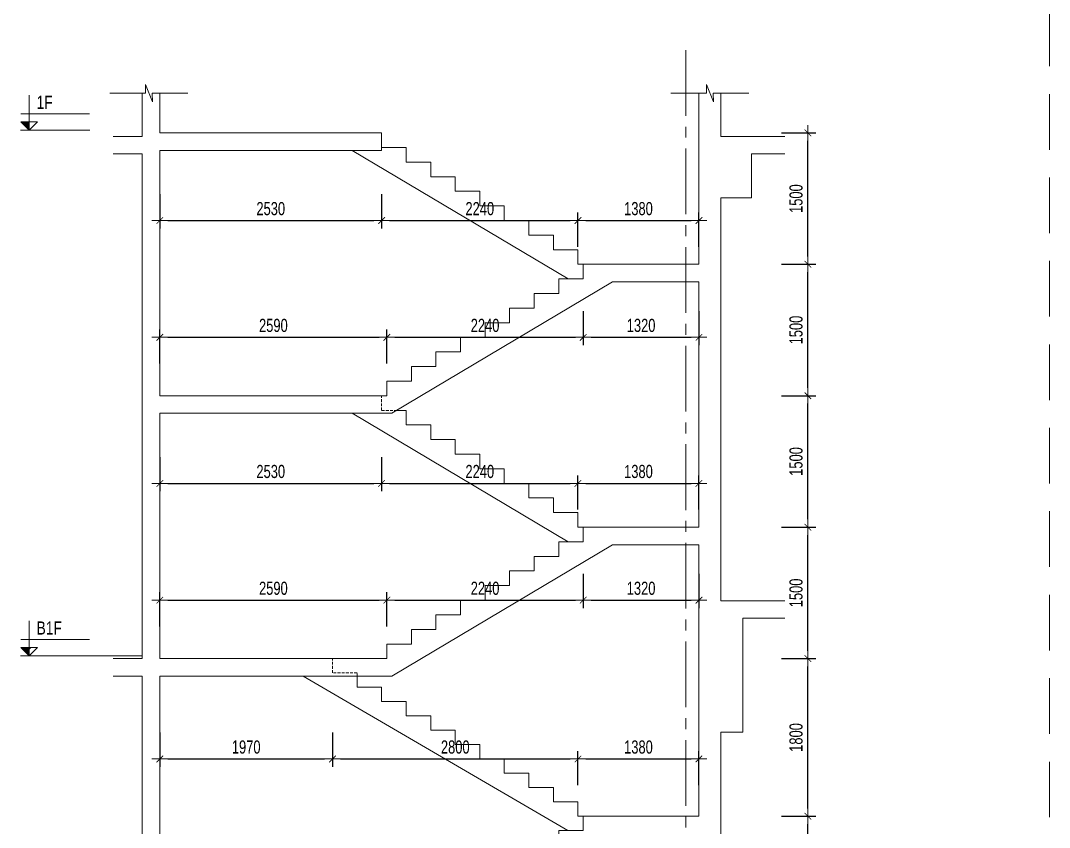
# Model space of a CAD drawing. Header units: millimetres. Extents: x -179076 to 254975, y -18667 to 296191.
# Drawn here: x 78044 to 89781, y 52623 to 61832 of the extents above; entities that cross this region are included whole.
import ezdxf

# ---------------------------------------------------------------- set-up
doc = ezdxf.new("R2010")
doc.units = ezdxf.units.MM
doc.linetypes.add('CENTER2', pattern=[1.125, 0.75, -0.125, 0.125, -0.125])
doc.linetypes.add('HIDDEN2', pattern=[4.7625, 3.175, -1.5875])
doc.layers.get('Defpoints').update_dxf_attribs({"color": 151, "lineweight": 9})
for name, color, linetype, lineweight in [('NDC_S_ANNO', 7, 'Continuous', 20), ('NDC_S_AXIS', 5, 'CENTER2', 13), ('NDC_S_CONTINUOUS', 3, 'Continuous', 20), ('NDC_S_DIM', 1, 'Continuous', 15), ('NDC_S_HIDDEN', 8, 'HIDDEN2', 13), ('NDC_S_SLAB', 2, 'Continuous', 20), ('NDC_S_SYMBOL', 1, 'Continuous', 15), ('NDC_S_TEXT SYMBOL', 7, 'Continuous', 20), ('NDC_S_VN TEXT', 7, 'Continuous', 20)]:
    doc.layers.add(name, color=color, linetype=linetype, lineweight=lineweight)
doc.styles.add('NDC_ANNO', font='', dxfattribs={"width": 0.8})
doc.styles.add('NDC_DIM', font='', dxfattribs={"width": 0.75})
doc.styles.get('NDC_ANNO').set_extended_font_data('Dotum')
doc.styles.get('NDC_DIM').set_extended_font_data('Dotum')
doc.dimstyles.new('NDC_dim_60', dxfattribs={"dimscale": 60, "dimtxt": 2.5, "dimasz": 1.5, "dimexe": 1.5, "dimexo": 2.5, "dimgap": 1, "dimtad": 1, "dimdec": 0, "dimzin": 0, "dimdsep": 46, "dimtxsty": 'NDC_DIM', "dimblk": 'DIMMARK', "dimcen": 0.09, "dimdle": 1.2, "dimclrd": 1, "dimclre": 1, "dimclrt": 3, "dimadec": 0, "dimazin": 0, "dimtfac": 1, "dimtdec": 0, "dimtix": 1, "dimtofl": 0, "dimtmove": 0, "dimatfit": 3, "dimfxl": 5, "dimfxlon": 1, "dimtolj": 1, "dimtzin": 0, "dimarcsym": 0})

# ---------------------------------------------------------------- blocks, each defined once
blk = doc.blocks.new('kata_block_CT')
at = {"layer": 'NDC_S_ANNO'}
blk.add_hatch(color=3, dxfattribs=at).paths.add_polyline_path([(0, 1.6), (-1.61, 1.6), (0, 0)])
at = {"layer": 'NDC_S_ANNO', "ltscale": 50}
h = blk.add_hatch(dxfattribs=at)
h.set_pattern_fill('ANSI31', color=256, scale=1.406, style=0)
h.paths.add_polyline_path([(0, 1.6), (0, 0), (1.61, 1.6)])
for p, q in [((-1.59, 3.14), (11.47, 3.14)), ((11.56, 0), (-1.64, 0))]:
    blk.add_line(p, q, dxfattribs=at)
for points in [[(0, 6.69), (0, 0)], [(0, 0), (-1.61, 1.6), (0, 1.6)], [(0, 0), (1.61, 1.6), (0, 1.6)]]:
    blk.add_lwpolyline(points, dxfattribs=at)
at = {"layer": 'NDC_S_ANNO', "color": 8, "ltscale": 50}
blk.add_lwpolyline([(0, 0), (-1.61, 1.6), (0, 1.6)], dxfattribs=at)
at = {"layer": 'NDC_S_TEXT SYMBOL', "color": 3, "style": 'NDC_ANNO', "width": 0.8}
blk.add_attdef('CT', (1.41, 4.07), '', height=2.5, dxfattribs=at)
blk = doc.blocks.new('DIMMARK')
at = {"layer": 'NDC_S_DIM', "color": 1}
blk.add_line((-1.5, 0), (1, 0), dxfattribs=at)
at = {"layer": 'NDC_S_DIM', "color": 2, "const_width": 0.1}
blk.add_lwpolyline([(-0.42, -0.42), (0.42, 0.42)], dxfattribs=at)
blk = doc.blocks.new('*D1757')
at = {"layer": 'Defpoints', "color": 0, "transparency": 16777216}
for p in [(79633, 54550), (81603, 54550), (81603, 53405)]:
    blk.add_point(p, dxfattribs=at)
at = {"layer": 'NDC_S_DIM', "color": 1, "lineweight": -2, "transparency": 16777216}
for p, q in [((79633, 53705), (79633, 53315)), ((81603, 53705), (81603, 53315)), ((79723, 53405), (81513, 53405))]:
    blk.add_line(p, q, dxfattribs=at)
at = {"layer": 'NDC_S_DIM', "color": 1, "lineweight": -2, "transparency": 16777216, "xscale": 90, "yscale": 90, "zscale": 90, "rotation": 180}
blk.add_blockref('DIMMARK', (79633, 53405), dxfattribs=at)
at = {"layer": 'NDC_S_DIM', "color": 1, "lineweight": -2, "transparency": 16777216, "xscale": 90, "yscale": 90, "zscale": 90}
blk.add_blockref('DIMMARK', (81603, 53405), dxfattribs=at)
at = {"layer": 'NDC_S_DIM', "color": 3, "transparency": 16777216, "insert": (80618, 53540), "char_height": 150, "attachment_point": 5, "style": 'NDC_DIM'}
blk.add_mtext('\\A1;1970', dxfattribs=at)
blk = doc.blocks.new('*D1758')
at = {"layer": 'Defpoints', "color": 0, "transparency": 16777216}
for p in [(81603, 54550), (84403, 53405), (84403, 52750)]:
    blk.add_point(p, dxfattribs=at)
at = {"layer": 'NDC_S_DIM', "color": 1, "lineweight": -2, "transparency": 16777216}
for p, q in [((81603, 53705), (81603, 53315)), ((81693, 53405), (84313, 53405)), ((84403, 53105), (84403, 53495))]:
    blk.add_line(p, q, dxfattribs=at)
at = {"layer": 'NDC_S_DIM', "color": 1, "lineweight": -2, "transparency": 16777216, "xscale": 90, "yscale": 90, "zscale": 90, "rotation": 180}
blk.add_blockref('DIMMARK', (81603, 53405), dxfattribs=at)
at = {"layer": 'NDC_S_DIM', "color": 1, "lineweight": -2, "transparency": 16777216, "xscale": 90, "yscale": 90, "zscale": 90}
blk.add_blockref('DIMMARK', (84403, 53405), dxfattribs=at)
at = {"layer": 'NDC_S_DIM', "color": 3, "transparency": 16777216, "insert": (83003, 53540), "char_height": 150, "attachment_point": 5, "style": 'NDC_DIM'}
blk.add_mtext('\\A1;2800', dxfattribs=at)
blk = doc.blocks.new('*D1759')
at = {"layer": 'Defpoints', "color": 0, "transparency": 16777216}
for p in [(85783, 53405), (84403, 52750), (85783, 52750)]:
    blk.add_point(p, dxfattribs=at)
at = {"layer": 'NDC_S_DIM', "color": 1, "lineweight": -2, "transparency": 16777216}
for p, q in [((84403, 53105), (84403, 53495)), ((84493, 53405), (85693, 53405)), ((85783, 53105), (85783, 53495))]:
    blk.add_line(p, q, dxfattribs=at)
at = {"layer": 'NDC_S_DIM', "color": 1, "lineweight": -2, "transparency": 16777216, "xscale": 90, "yscale": 90, "zscale": 90, "rotation": 180}
blk.add_blockref('DIMMARK', (84403, 53405), dxfattribs=at)
at = {"layer": 'NDC_S_DIM', "color": 1, "lineweight": -2, "transparency": 16777216, "xscale": 90, "yscale": 90, "zscale": 90}
blk.add_blockref('DIMMARK', (85783, 53405), dxfattribs=at)
at = {"layer": 'NDC_S_DIM', "color": 3, "transparency": 16777216, "insert": (85093, 53540), "char_height": 150, "attachment_point": 5, "style": 'NDC_DIM'}
blk.add_mtext('\\A1;1380', dxfattribs=at)
blk = doc.blocks.new('*D1760')
at = {"layer": 'Defpoints', "color": 0, "transparency": 16777216}
for p in [(82223, 55217), (79633, 54550), (82223, 54550)]:
    blk.add_point(p, dxfattribs=at)
at = {"layer": 'NDC_S_DIM', "color": 1, "lineweight": -2, "transparency": 16777216}
for p, q in [((79633, 54917), (79633, 55307)), ((82223, 54917), (82223, 55307)), ((79723, 55217), (82133, 55217))]:
    blk.add_line(p, q, dxfattribs=at)
at = {"layer": 'NDC_S_DIM', "color": 1, "lineweight": -2, "transparency": 16777216, "xscale": 90, "yscale": 90, "zscale": 90, "rotation": 180}
blk.add_blockref('DIMMARK', (79633, 55217), dxfattribs=at)
at = {"layer": 'NDC_S_DIM', "color": 1, "lineweight": -2, "transparency": 16777216, "xscale": 90, "yscale": 90, "zscale": 90}
blk.add_blockref('DIMMARK', (82223, 55217), dxfattribs=at)
at = {"layer": 'NDC_S_DIM', "color": 3, "transparency": 16777216, "insert": (80928, 55352), "char_height": 150, "attachment_point": 5, "style": 'NDC_DIM'}
blk.add_mtext('\\A1;2590', dxfattribs=at)
blk = doc.blocks.new('*D1761')
at = {"layer": 'Defpoints', "color": 0, "transparency": 16777216}
for p in [(84463, 55883), (84463, 55217), (82223, 54550)]:
    blk.add_point(p, dxfattribs=at)
at = {"layer": 'NDC_S_DIM', "color": 1, "lineweight": -2, "transparency": 16777216}
for p, q in [((84463, 55517), (84463, 55127)), ((82223, 54917), (82223, 55307)), ((82313, 55217), (84373, 55217))]:
    blk.add_line(p, q, dxfattribs=at)
at = {"layer": 'NDC_S_DIM', "color": 1, "lineweight": -2, "transparency": 16777216, "xscale": 90, "yscale": 90, "zscale": 90, "rotation": 180}
blk.add_blockref('DIMMARK', (82223, 55217), dxfattribs=at)
at = {"layer": 'NDC_S_DIM', "color": 1, "lineweight": -2, "transparency": 16777216, "xscale": 90, "yscale": 90, "zscale": 90}
blk.add_blockref('DIMMARK', (84463, 55217), dxfattribs=at)
at = {"layer": 'NDC_S_DIM', "color": 3, "transparency": 16777216, "insert": (83343, 55352), "char_height": 150, "attachment_point": 5, "style": 'NDC_DIM'}
blk.add_mtext('\\A1;2240', dxfattribs=at)
blk = doc.blocks.new('*D1742')
at = {"layer": 'Defpoints', "color": 0, "transparency": 16777216}
for p in [(84463, 55883), (85783, 55850), (85783, 55217)]:
    blk.add_point(p, dxfattribs=at)
at = {"layer": 'NDC_S_DIM', "color": 1, "lineweight": -2, "transparency": 16777216}
for p, q in [((84463, 55517), (84463, 55127)), ((85783, 55517), (85783, 55127)), ((84553, 55217), (85693, 55217))]:
    blk.add_line(p, q, dxfattribs=at)
at = {"layer": 'NDC_S_DIM', "color": 1, "lineweight": -2, "transparency": 16777216, "xscale": 90, "yscale": 90, "zscale": 90, "rotation": 180}
blk.add_blockref('DIMMARK', (84463, 55217), dxfattribs=at)
at = {"layer": 'NDC_S_DIM', "color": 1, "lineweight": -2, "transparency": 16777216, "xscale": 90, "yscale": 90, "zscale": 90}
blk.add_blockref('DIMMARK', (85783, 55217), dxfattribs=at)
at = {"layer": 'NDC_S_DIM', "color": 3, "transparency": 16777216, "insert": (85123, 55352), "char_height": 150, "attachment_point": 5, "style": 'NDC_DIM'}
blk.add_mtext('\\A1;1320', dxfattribs=at)
blk = doc.blocks.new('*D1743')
at = {"layer": 'Defpoints', "color": 0, "transparency": 16777216}
for p in [(79633, 57550), (82163, 57547), (82163, 56550)]:
    blk.add_point(p, dxfattribs=at)
at = {"layer": 'NDC_S_DIM', "color": 1, "lineweight": -2, "transparency": 16777216}
for p, q in [((79633, 56850), (79633, 56460)), ((82163, 56850), (82163, 56460)), ((79723, 56550), (82073, 56550))]:
    blk.add_line(p, q, dxfattribs=at)
at = {"layer": 'NDC_S_DIM', "color": 1, "lineweight": -2, "transparency": 16777216, "xscale": 90, "yscale": 90, "zscale": 90, "rotation": 180}
blk.add_blockref('DIMMARK', (79633, 56550), dxfattribs=at)
at = {"layer": 'NDC_S_DIM', "color": 1, "lineweight": -2, "transparency": 16777216, "xscale": 90, "yscale": 90, "zscale": 90}
blk.add_blockref('DIMMARK', (82163, 56550), dxfattribs=at)
at = {"layer": 'NDC_S_DIM', "color": 3, "transparency": 16777216, "insert": (80898, 56685), "char_height": 150, "attachment_point": 5, "style": 'NDC_DIM'}
blk.add_mtext('\\A1;2530', dxfattribs=at)
blk = doc.blocks.new('*D1744')
at = {"layer": 'Defpoints', "color": 0, "transparency": 16777216}
for p in [(82163, 57547), (84403, 56550), (84403, 56050)]:
    blk.add_point(p, dxfattribs=at)
at = {"layer": 'NDC_S_DIM', "color": 1, "lineweight": -2, "transparency": 16777216}
for p, q in [((82163, 56850), (82163, 56460)), ((84403, 56250), (84403, 56640)), ((82253, 56550), (84313, 56550))]:
    blk.add_line(p, q, dxfattribs=at)
at = {"layer": 'NDC_S_DIM', "color": 1, "lineweight": -2, "transparency": 16777216, "xscale": 90, "yscale": 90, "zscale": 90, "rotation": 180}
blk.add_blockref('DIMMARK', (82163, 56550), dxfattribs=at)
at = {"layer": 'NDC_S_DIM', "color": 1, "lineweight": -2, "transparency": 16777216, "xscale": 90, "yscale": 90, "zscale": 90}
blk.add_blockref('DIMMARK', (84403, 56550), dxfattribs=at)
at = {"layer": 'NDC_S_DIM', "color": 3, "transparency": 16777216, "insert": (83283, 56685), "char_height": 150, "attachment_point": 5, "style": 'NDC_DIM'}
blk.add_mtext('\\A1;2240', dxfattribs=at)
blk = doc.blocks.new('*D1745')
at = {"layer": 'Defpoints', "color": 0, "transparency": 16777216}
for p in [(85783, 56550), (84403, 56050), (85783, 56050)]:
    blk.add_point(p, dxfattribs=at)
at = {"layer": 'NDC_S_DIM', "color": 1, "lineweight": -2, "transparency": 16777216}
for p, q in [((84403, 56250), (84403, 56640)), ((85783, 56250), (85783, 56640)), ((84493, 56550), (85693, 56550))]:
    blk.add_line(p, q, dxfattribs=at)
at = {"layer": 'NDC_S_DIM', "color": 1, "lineweight": -2, "transparency": 16777216, "xscale": 90, "yscale": 90, "zscale": 90, "rotation": 180}
blk.add_blockref('DIMMARK', (84403, 56550), dxfattribs=at)
at = {"layer": 'NDC_S_DIM', "color": 1, "lineweight": -2, "transparency": 16777216, "xscale": 90, "yscale": 90, "zscale": 90}
blk.add_blockref('DIMMARK', (85783, 56550), dxfattribs=at)
at = {"layer": 'NDC_S_DIM', "color": 3, "transparency": 16777216, "insert": (85093, 56685), "char_height": 150, "attachment_point": 5, "style": 'NDC_DIM'}
blk.add_mtext('\\A1;1380', dxfattribs=at)
blk = doc.blocks.new('*D1746')
at = {"layer": 'Defpoints', "color": 0, "transparency": 16777216}
for p in [(82223, 58217), (79633, 57550), (82223, 57550)]:
    blk.add_point(p, dxfattribs=at)
at = {"layer": 'NDC_S_DIM', "color": 1, "lineweight": -2, "transparency": 16777216}
for p, q in [((79633, 57917), (79633, 58307)), ((79723, 58217), (82133, 58217)), ((82223, 57917), (82223, 58307))]:
    blk.add_line(p, q, dxfattribs=at)
at = {"layer": 'NDC_S_DIM', "color": 1, "lineweight": -2, "transparency": 16777216, "xscale": 90, "yscale": 90, "zscale": 90, "rotation": 180}
blk.add_blockref('DIMMARK', (79633, 58217), dxfattribs=at)
at = {"layer": 'NDC_S_DIM', "color": 1, "lineweight": -2, "transparency": 16777216, "xscale": 90, "yscale": 90, "zscale": 90}
blk.add_blockref('DIMMARK', (82223, 58217), dxfattribs=at)
at = {"layer": 'NDC_S_DIM', "color": 3, "transparency": 16777216, "insert": (80928, 58352), "char_height": 150, "attachment_point": 5, "style": 'NDC_DIM'}
blk.add_mtext('\\A1;2590', dxfattribs=at)
blk = doc.blocks.new('*D1747')
at = {"layer": 'Defpoints', "color": 0, "transparency": 16777216}
for p in [(84463, 58883), (84463, 58217), (82223, 57550)]:
    blk.add_point(p, dxfattribs=at)
at = {"layer": 'NDC_S_DIM', "color": 1, "lineweight": -2, "transparency": 16777216}
for p, q in [((84463, 58517), (84463, 58127)), ((82223, 57917), (82223, 58307)), ((82313, 58217), (84373, 58217))]:
    blk.add_line(p, q, dxfattribs=at)
at = {"layer": 'NDC_S_DIM', "color": 1, "lineweight": -2, "transparency": 16777216, "xscale": 90, "yscale": 90, "zscale": 90, "rotation": 180}
blk.add_blockref('DIMMARK', (82223, 58217), dxfattribs=at)
at = {"layer": 'NDC_S_DIM', "color": 1, "lineweight": -2, "transparency": 16777216, "xscale": 90, "yscale": 90, "zscale": 90}
blk.add_blockref('DIMMARK', (84463, 58217), dxfattribs=at)
at = {"layer": 'NDC_S_DIM', "color": 3, "transparency": 16777216, "insert": (83343, 58352), "char_height": 150, "attachment_point": 5, "style": 'NDC_DIM'}
blk.add_mtext('\\A1;2240', dxfattribs=at)
blk = doc.blocks.new('*D1748')
at = {"layer": 'Defpoints', "color": 0, "transparency": 16777216}
for p in [(84463, 58883), (85783, 58850), (85783, 58217)]:
    blk.add_point(p, dxfattribs=at)
at = {"layer": 'NDC_S_DIM', "color": 1, "lineweight": -2, "transparency": 16777216}
for p, q in [((84463, 58517), (84463, 58127)), ((85783, 58517), (85783, 58127)), ((84553, 58217), (85693, 58217))]:
    blk.add_line(p, q, dxfattribs=at)
at = {"layer": 'NDC_S_DIM', "color": 1, "lineweight": -2, "transparency": 16777216, "xscale": 90, "yscale": 90, "zscale": 90, "rotation": 180}
blk.add_blockref('DIMMARK', (84463, 58217), dxfattribs=at)
at = {"layer": 'NDC_S_DIM', "color": 1, "lineweight": -2, "transparency": 16777216, "xscale": 90, "yscale": 90, "zscale": 90}
blk.add_blockref('DIMMARK', (85783, 58217), dxfattribs=at)
at = {"layer": 'NDC_S_DIM', "color": 3, "transparency": 16777216, "insert": (85123, 58352), "char_height": 150, "attachment_point": 5, "style": 'NDC_DIM'}
blk.add_mtext('\\A1;1320', dxfattribs=at)
blk = doc.blocks.new('*D1749')
at = {"layer": 'Defpoints', "color": 0, "transparency": 16777216}
for p in [(79633, 60350), (82163, 60350), (82163, 59550)]:
    blk.add_point(p, dxfattribs=at)
at = {"layer": 'NDC_S_DIM', "color": 1, "lineweight": -2, "transparency": 16777216}
for p, q in [((79633, 59850), (79633, 59460)), ((82163, 59850), (82163, 59460)), ((79723, 59550), (82073, 59550))]:
    blk.add_line(p, q, dxfattribs=at)
at = {"layer": 'NDC_S_DIM', "color": 1, "lineweight": -2, "transparency": 16777216, "xscale": 90, "yscale": 90, "zscale": 90, "rotation": 180}
blk.add_blockref('DIMMARK', (79633, 59550), dxfattribs=at)
at = {"layer": 'NDC_S_DIM', "color": 1, "lineweight": -2, "transparency": 16777216, "xscale": 90, "yscale": 90, "zscale": 90}
blk.add_blockref('DIMMARK', (82163, 59550), dxfattribs=at)
at = {"layer": 'NDC_S_DIM', "color": 3, "transparency": 16777216, "insert": (80898, 59685), "char_height": 150, "attachment_point": 5, "style": 'NDC_DIM'}
blk.add_mtext('\\A1;2530', dxfattribs=at)
blk = doc.blocks.new('*D1750')
at = {"layer": 'Defpoints', "color": 0, "transparency": 16777216}
for p in [(82163, 60350), (84403, 59550), (84403, 59050)]:
    blk.add_point(p, dxfattribs=at)
at = {"layer": 'NDC_S_DIM', "color": 1, "lineweight": -2, "transparency": 16777216}
for p, q in [((82163, 59850), (82163, 59460)), ((84403, 59250), (84403, 59640)), ((82253, 59550), (84313, 59550))]:
    blk.add_line(p, q, dxfattribs=at)
at = {"layer": 'NDC_S_DIM', "color": 1, "lineweight": -2, "transparency": 16777216, "xscale": 90, "yscale": 90, "zscale": 90, "rotation": 180}
blk.add_blockref('DIMMARK', (82163, 59550), dxfattribs=at)
at = {"layer": 'NDC_S_DIM', "color": 1, "lineweight": -2, "transparency": 16777216, "xscale": 90, "yscale": 90, "zscale": 90}
blk.add_blockref('DIMMARK', (84403, 59550), dxfattribs=at)
at = {"layer": 'NDC_S_DIM', "color": 3, "transparency": 16777216, "insert": (83283, 59685), "char_height": 150, "attachment_point": 5, "style": 'NDC_DIM'}
blk.add_mtext('\\A1;2240', dxfattribs=at)
blk = doc.blocks.new('*D1751')
at = {"layer": 'Defpoints', "color": 0, "transparency": 16777216}
for p in [(85783, 59550), (84403, 59050), (85783, 59050)]:
    blk.add_point(p, dxfattribs=at)
at = {"layer": 'NDC_S_DIM', "color": 1, "lineweight": -2, "transparency": 16777216}
for p, q in [((84403, 59250), (84403, 59640)), ((85783, 59250), (85783, 59640)), ((84493, 59550), (85693, 59550))]:
    blk.add_line(p, q, dxfattribs=at)
at = {"layer": 'NDC_S_DIM', "color": 1, "lineweight": -2, "transparency": 16777216, "xscale": 90, "yscale": 90, "zscale": 90, "rotation": 180}
blk.add_blockref('DIMMARK', (84403, 59550), dxfattribs=at)
at = {"layer": 'NDC_S_DIM', "color": 1, "lineweight": -2, "transparency": 16777216, "xscale": 90, "yscale": 90, "zscale": 90}
blk.add_blockref('DIMMARK', (85783, 59550), dxfattribs=at)
at = {"layer": 'NDC_S_DIM', "color": 3, "transparency": 16777216, "insert": (85093, 59685), "char_height": 150, "attachment_point": 5, "style": 'NDC_DIM'}
blk.add_mtext('\\A1;1380', dxfattribs=at)
blk = doc.blocks.new('*D2047')
at = {"layer": 'Defpoints', "color": 0, "transparency": 16777216}
for p in [(85783, 52750), (87026, 52750), (81663, 50950)]:
    blk.add_point(p, dxfattribs=at)
at = {"layer": 'NDC_S_DIM', "color": 1, "lineweight": -2, "transparency": 16777216}
for p, q in [((86726, 52750), (87116, 52750)), ((87026, 51040), (87026, 52660)), ((86726, 50950), (87116, 50950))]:
    blk.add_line(p, q, dxfattribs=at)
at = {"layer": 'NDC_S_DIM', "color": 1, "lineweight": -2, "transparency": 16777216, "xscale": 90, "yscale": 90, "zscale": 90}
for p, rotation in [((87026, 52750), 90), ((87026, 50950), 270)]:
    blk.add_blockref('DIMMARK', p, dxfattribs=dict(at, rotation=rotation))
at = {"layer": 'NDC_S_DIM', "color": 3, "transparency": 16777216, "insert": (86891, 51850), "char_height": 150, "attachment_point": 5, "rotation": 90, "style": 'NDC_DIM'}
blk.add_mtext('\\A1;1800', dxfattribs=at)
blk = doc.blocks.new('*D2048')
at = {"layer": 'Defpoints', "color": 0, "transparency": 16777216}
for p in [(82223, 54550), (87026, 54550), (85783, 52750)]:
    blk.add_point(p, dxfattribs=at)
at = {"layer": 'NDC_S_DIM', "color": 1, "lineweight": -2, "transparency": 16777216}
for p, q in [((86726, 54550), (87116, 54550)), ((87026, 52840), (87026, 54460)), ((86726, 52750), (87116, 52750))]:
    blk.add_line(p, q, dxfattribs=at)
at = {"layer": 'NDC_S_DIM', "color": 1, "lineweight": -2, "transparency": 16777216, "xscale": 90, "yscale": 90, "zscale": 90}
for p, rotation in [((87026, 54550), 90), ((87026, 52750), 270)]:
    blk.add_blockref('DIMMARK', p, dxfattribs=dict(at, rotation=rotation))
at = {"layer": 'NDC_S_DIM', "color": 3, "transparency": 16777216, "insert": (86891, 53650), "char_height": 150, "attachment_point": 5, "rotation": 90, "style": 'NDC_DIM'}
blk.add_mtext('\\A1;1800', dxfattribs=at)
blk = doc.blocks.new('*D2049')
at = {"layer": 'Defpoints', "color": 0, "transparency": 16777216}
for p in [(85783, 56050), (87026, 56050), (82223, 54550)]:
    blk.add_point(p, dxfattribs=at)
at = {"layer": 'NDC_S_DIM', "color": 1, "lineweight": -2, "transparency": 16777216}
for p, q in [((86726, 56050), (87116, 56050)), ((87026, 54640), (87026, 55960)), ((86726, 54550), (87116, 54550))]:
    blk.add_line(p, q, dxfattribs=at)
at = {"layer": 'NDC_S_DIM', "color": 1, "lineweight": -2, "transparency": 16777216, "xscale": 90, "yscale": 90, "zscale": 90}
for p, rotation in [((87026, 56050), 90), ((87026, 54550), 270)]:
    blk.add_blockref('DIMMARK', p, dxfattribs=dict(at, rotation=rotation))
at = {"layer": 'NDC_S_DIM', "color": 3, "transparency": 16777216, "insert": (86891, 55300), "char_height": 150, "attachment_point": 5, "rotation": 90, "style": 'NDC_DIM'}
blk.add_mtext('\\A1;1500', dxfattribs=at)
blk = doc.blocks.new('*D2050')
at = {"layer": 'Defpoints', "color": 0, "transparency": 16777216}
for p in [(82223, 57550), (87026, 57550), (85783, 56050)]:
    blk.add_point(p, dxfattribs=at)
at = {"layer": 'NDC_S_DIM', "color": 1, "lineweight": -2, "transparency": 16777216}
for p, q in [((86726, 57550), (87116, 57550)), ((87026, 56140), (87026, 57460)), ((86726, 56050), (87116, 56050))]:
    blk.add_line(p, q, dxfattribs=at)
at = {"layer": 'NDC_S_DIM', "color": 1, "lineweight": -2, "transparency": 16777216, "xscale": 90, "yscale": 90, "zscale": 90}
for p, rotation in [((87026, 57550), 90), ((87026, 56050), 270)]:
    blk.add_blockref('DIMMARK', p, dxfattribs=dict(at, rotation=rotation))
at = {"layer": 'NDC_S_DIM', "color": 3, "transparency": 16777216, "insert": (86891, 56800), "char_height": 150, "attachment_point": 5, "rotation": 90, "style": 'NDC_DIM'}
blk.add_mtext('\\A1;1500', dxfattribs=at)
blk = doc.blocks.new('*D2051')
at = {"layer": 'Defpoints', "color": 0, "transparency": 16777216}
for p in [(85783, 59050), (87026, 59050), (82223, 57550)]:
    blk.add_point(p, dxfattribs=at)
at = {"layer": 'NDC_S_DIM', "color": 1, "lineweight": -2, "transparency": 16777216}
for p, q in [((86726, 59050), (87116, 59050)), ((87026, 57640), (87026, 58960)), ((86726, 57550), (87116, 57550))]:
    blk.add_line(p, q, dxfattribs=at)
at = {"layer": 'NDC_S_DIM', "color": 1, "lineweight": -2, "transparency": 16777216, "xscale": 90, "yscale": 90, "zscale": 90}
for p, rotation in [((87026, 59050), 90), ((87026, 57550), 270)]:
    blk.add_blockref('DIMMARK', p, dxfattribs=dict(at, rotation=rotation))
at = {"layer": 'NDC_S_DIM', "color": 3, "transparency": 16777216, "insert": (86891, 58300), "char_height": 150, "attachment_point": 5, "rotation": 90, "style": 'NDC_DIM'}
blk.add_mtext('\\A1;1500', dxfattribs=at)
blk = doc.blocks.new('*D2052')
at = {"layer": 'Defpoints', "color": 0, "transparency": 16777216}
for p in [(82163, 60550), (87026, 60550), (85783, 59050)]:
    blk.add_point(p, dxfattribs=at)
at = {"layer": 'NDC_S_DIM', "color": 1, "lineweight": -2, "transparency": 16777216}
for p, q in [((86726, 60550), (87116, 60550)), ((87026, 59140), (87026, 60460)), ((86726, 59050), (87116, 59050))]:
    blk.add_line(p, q, dxfattribs=at)
at = {"layer": 'NDC_S_DIM', "color": 1, "lineweight": -2, "transparency": 16777216, "xscale": 90, "yscale": 90, "zscale": 90}
for p, rotation in [((87026, 60550), 90), ((87026, 59050), 270)]:
    blk.add_blockref('DIMMARK', p, dxfattribs=dict(at, rotation=rotation))
at = {"layer": 'NDC_S_DIM', "color": 3, "transparency": 16777216, "insert": (86891, 59800), "char_height": 150, "attachment_point": 5, "rotation": 90, "style": 'NDC_DIM'}
blk.add_mtext('\\A1;1500', dxfattribs=at)

msp = doc.modelspace()

# ---------------------------------------------------------------- linework, layer by layer
at = {"layer": 'NDC_S_AXIS', "ltscale": 1000}
for p, q in [((85632.8, 61496.1), (85632.8, 45160.5)), ((79432.8, 54580.1), (78239.3, 54580.1))]:
    msp.add_line(p, q, dxfattribs=at)
at = {"layer": 'NDC_S_CONTINUOUS'}
for p, q in [((84291.8, 58883.5), (81827.8, 60350.1)), ((84291.8, 55883.5), (81827.8, 57350.1)), ((84286.4, 52586.5), (81268.6, 54350.1))]:
    msp.add_line(p, q, dxfattribs=at)
for points in [[(84462.8, 59050.1), (84402.8, 59050.1), (84402.8, 59216.8), (84122.8, 59216.8), (84122.8, 59383.5), (83842.8, 59383.5), (83842.8, 59550.1), (83562.8, 59550.1), (83562.8, 59716.8), (83282.8, 59716.8), (83282.8, 59883.5), (83002.8, 59883.5), (83002.8, 60050.1), (82722.8, 60050.1), (82722.8, 60216.8), (82442.8, 60216.8), (82442.8, 60383.5), (82162.8, 60383.5)], [(84462.8, 56050.1), (84402.8, 56050.1), (84402.8, 56216.8), (84122.8, 56216.8), (84122.8, 56383.5), (83842.8, 56383.5), (83842.8, 56550.1), (83562.8, 56550.1), (83562.8, 56716.8), (83282.8, 56716.8), (83282.8, 56883.5), (83002.8, 56883.5), (83002.8, 57050.1), (82722.8, 57050.1), (82722.8, 57216.8), (82442.8, 57216.8), (82442.8, 57383.5), (82333.8, 57383.5)], [(84462.8, 52750.1), (84402.8, 52750.1), (84402.8, 52913.8), (84122.8, 52913.8), (84122.8, 53077.4), (83842.8, 53077.4), (83842.8, 53241), (83562.8, 53241), (83562.8, 53404.7), (83282.8, 53404.7), (83282.8, 53568.3), (83002.8, 53568.3), (83002.8, 53732), (82722.8, 53732), (82722.8, 53895.6), (82442.8, 53895.6), (82442.8, 54059.2), (82162.8, 54059.2), (82162.8, 54222.9), (81882.8, 54222.9), (81882.8, 54350.1)]]:
    msp.add_lwpolyline(points, dxfattribs=at)
at = {"layer": 'NDC_S_HIDDEN', "ltscale": 200}
msp.add_line((89781.3, 76233.6), (89781.3, 42633.6), dxfattribs=at)
at = {"layer": 'NDC_S_HIDDEN', "ltscale": 10}
for points in [[(82339.2, 57383.5), (82162.8, 57383.5), (82162.8, 57547.1)], [(81882.8, 54350.1), (81882.8, 54386.5), (81602.8, 54386.5), (81602.8, 54550.1)]]:
    msp.add_lwpolyline(points, dxfattribs=at)
at = {"layer": 'NDC_S_SLAB'}
for p, q in [((79432.8, 61004), (79432.8, 60510.1)), ((79632.8, 61004), (79632.8, 60550.1)), ((85782.8, 61004), (85782.8, 59050.1)), ((86032.8, 61004), (86032.8, 60510.1)), ((79100.9, 60510.1), (79432.8, 60510.1)), ((79632.8, 60550.1), (82162.8, 60550.1)), ((82162.8, 60550.1), (82162.8, 60350.1)), ((86032.8, 60510.1), (86763.9, 60510.1)), ((79632.8, 60350.1), (79632.8, 57550.1)), ((79632.8, 60350.1), (82162.8, 60350.1)), ((79100.9, 60310.1), (79432.8, 60310.1)), ((79432.8, 60310.1), (79432.8, 54550.1)), ((86382.8, 60310.1), (86763.9, 60310.1)), ((86382.8, 60310.1), (86382.8, 59810.1)), ((86032.8, 59810.1), (86032.8, 55210.1)), ((86382.8, 59810.1), (86032.8, 59810.1)), ((85782.8, 58850.1), (85782.8, 56050.1)), ((79632.8, 57350.1), (79632.8, 54550.1)), ((85782.8, 55850.1), (85782.8, 52750.1)), ((86032.8, 55210.1), (86763.9, 55210.1)), ((86282.8, 55010.1), (86763.9, 55010.1)), ((86282.8, 53710.1), (86282.8, 55010.1)), ((79100.9, 54550.1), (79432.8, 54550.1)), ((79100.9, 54350.1), (79432.8, 54350.1)), ((79432.8, 54350.1), (79432.8, 50950.1)), ((79632.8, 54350.1), (79632.8, 50950.1)), ((79632.8, 54350.1), (82277.8, 54350.1)), ((86032.8, 53710.1), (86032.8, 50910.1)), ((86032.8, 53710.1), (86282.8, 53710.1))]:
    msp.add_line(p, q, dxfattribs=at)
for points in [[(79632.8, 57550.1), (82222.8, 57550.1), (82222.8, 57716.8), (82502.8, 57716.8), (82502.8, 57883.5), (82782.8, 57883.5), (82782.8, 58050.1), (83062.8, 58050.1), (83062.8, 58216.8), (83342.8, 58216.8), (83342.8, 58383.5), (83622.8, 58383.5), (83622.8, 58550.1), (83902.8, 58550.1), (83902.8, 58716.8), (84182.8, 58716.8), (84182.8, 58883.5), (84462.8, 58883.5), (84462.8, 59050.1), (85782.8, 59050.1)], [(79632.8, 57350.1), (82277.8, 57350.1), (84797.8, 58850.1), (85782.8, 58850.1)], [(79632.8, 54550.1), (82222.8, 54550.1), (82222.8, 54716.8), (82502.8, 54716.8), (82502.8, 54883.5), (82782.8, 54883.5), (82782.8, 55050.1), (83062.8, 55050.1), (83062.8, 55216.8), (83342.8, 55216.8), (83342.8, 55383.5), (83622.8, 55383.5), (83622.8, 55550.1), (83902.8, 55550.1), (83902.8, 55716.8), (84182.8, 55716.8), (84182.8, 55883.5), (84462.8, 55883.5), (84462.8, 56050.1), (85782.8, 56050.1)], [(82277.8, 54350.1), (84797.8, 55850.1), (85782.8, 55850.1)], [(79632.8, 50950.1), (81662.8, 50950.1), (81662.8, 51113.8), (81942.8, 51113.8), (81942.8, 51277.4), (82222.8, 51277.4), (82222.8, 51441), (82502.8, 51441), (82502.8, 51604.7), (82782.8, 51604.7), (82782.8, 51768.3), (83062.8, 51768.3), (83062.8, 51932), (83342.8, 51932), (83342.8, 52095.6), (83622.8, 52095.6), (83622.8, 52259.2), (83902.8, 52259.2), (83902.8, 52422.9), (84182.8, 52422.9), (84182.8, 52586.5), (84462.8, 52586.5), (84462.8, 52750.1), (85782.8, 52750.1)]]:
    msp.add_lwpolyline(points, dxfattribs=at)
at = {"layer": 'NDC_S_SYMBOL'}
for points in [[(79061.3, 61004), (79470.9, 61004), (79468.7, 61104), (79548.7, 60904), (79546.5, 61004), (79952.8, 61004)], [(85461.3, 61004), (85870.9, 61004), (85868.7, 61104), (85948.7, 60904), (85946.5, 61004), (86352.8, 61004)]]:
    msp.add_lwpolyline(points, dxfattribs=at)

# ---------------------------------------------------------------- block references
at = {"layer": 'NDC_S_VN TEXT', "xscale": 60, "yscale": 60, "zscale": 60}
for p, values in [((78142.4, 60580.1), {'CT': '1F'}), ((78142.4, 54580.1), {'CT': 'B1F'})]:
    msp.add_blockref('kata_block_CT', p, dxfattribs=at).add_auto_attribs(values)

# ---------------------------------------------------------------- dimensions: what is measured, and where the dimension line sits
at = {"layer": 'NDC_S_DIM'}
for base, p1, p2, picture, middle in [((87026.3, 60550.1), (85782.8, 59050.1), (82162.8, 60550.1), '*D2052', (86891.2, 59800.1)), ((87026.3, 59050.1), (82222.8, 57550.1), (85782.8, 59050.1), '*D2051', (86891.2, 58300.1)), ((87026.3, 57550.1), (85782.8, 56050.1), (82222.8, 57550.1), '*D2050', (86891.2, 56800.1)), ((87026.3, 56050.1), (82222.8, 54550.1), (85782.8, 56050.1), '*D2049', (86891.2, 55300.1)), ((87026.3, 54550.1), (85782.8, 52750.1), (82222.8, 54550.1), '*D2048', (86891.2, 53650.1)), ((87026.3, 52750.1), (81662.8, 50950.1), (85782.8, 52750.1), '*D2047', (86891.2, 51850.1))]:
    dim = msp.add_linear_dim(base=base, p1=p1, p2=p2, angle=90, dimstyle='NDC_dim_60', override={"dimtmove": 1}, dxfattribs=at)
    dim.commit()
    dim.dimension.update_dxf_attribs({"geometry": picture, "text_midpoint": middle})
for base, p1, p2, picture, middle in [((82162.8, 59550.1), (79632.8, 60350.1), (82162.8, 60350.1), '*D1749', (80897.8, 59685.2)), ((82222.8, 58216.8), (79632.8, 57550.1), (82222.8, 57550.1), '*D1746', (80927.8, 58351.9)), ((82162.8, 56550.1), (79632.8, 57550.1), (82162.8, 57547.1), '*D1743', (80897.8, 56685.2)), ((82222.8, 55216.8), (79632.8, 54550.1), (82222.8, 54550.1), '*D1760', (80927.8, 55351.9)), ((81602.8, 53404.7), (79632.8, 54550.1), (81602.8, 54550.1), '*D1757', (80617.8, 53539.8))]:
    dim = msp.add_linear_dim(base=base, p1=p1, p2=p2, dimstyle='NDC_dim_60', dxfattribs=at)
    dim.commit()
    dim.dimension.update_dxf_attribs({"geometry": picture, "text_midpoint": middle})
for base, p1, p2, picture, middle in [((84402.8, 59550.1), (82162.8, 60350.1), (84402.8, 59050.1), '*D1750', (83282.8, 59685.2)), ((85782.8, 59550.1), (84402.8, 59050.1), (85782.8, 59050.1), '*D1751', (85092.8, 59685.2)), ((84462.8, 58216.8), (82222.8, 57550.1), (84462.8, 58883.5), '*D1747', (83342.8, 58351.9)), ((85782.8, 58216.8), (84462.8, 58883.5), (85782.8, 58850.1), '*D1748', (85122.8, 58351.9)), ((84402.8, 56550.1), (82162.8, 57547.1), (84402.8, 56050.1), '*D1744', (83282.8, 56685.2)), ((85782.8, 56550.1), (84402.8, 56050.1), (85782.8, 56050.1), '*D1745', (85092.8, 56685.2)), ((84462.8, 55216.8), (82222.8, 54550.1), (84462.8, 55883.5), '*D1761', (83342.8, 55351.9)), ((85782.8, 55216.8), (84462.8, 55883.5), (85782.8, 55850.1), '*D1742', (85122.8, 55351.9)), ((84402.8, 53404.7), (81602.8, 54550.1), (84402.8, 52750.1), '*D1758', (83002.8, 53539.8)), ((85782.8, 53404.7), (84402.8, 52750.1), (85782.8, 52750.1), '*D1759', (85092.8, 53539.8))]:
    dim = msp.add_linear_dim(base=base, p1=p1, p2=p2, dimstyle='NDC_dim_60', override={"dimtmove": 1}, dxfattribs=at)
    dim.commit()
    dim.dimension.update_dxf_attribs({"geometry": picture, "text_midpoint": middle})

doc.saveas('drawing.dxf')
